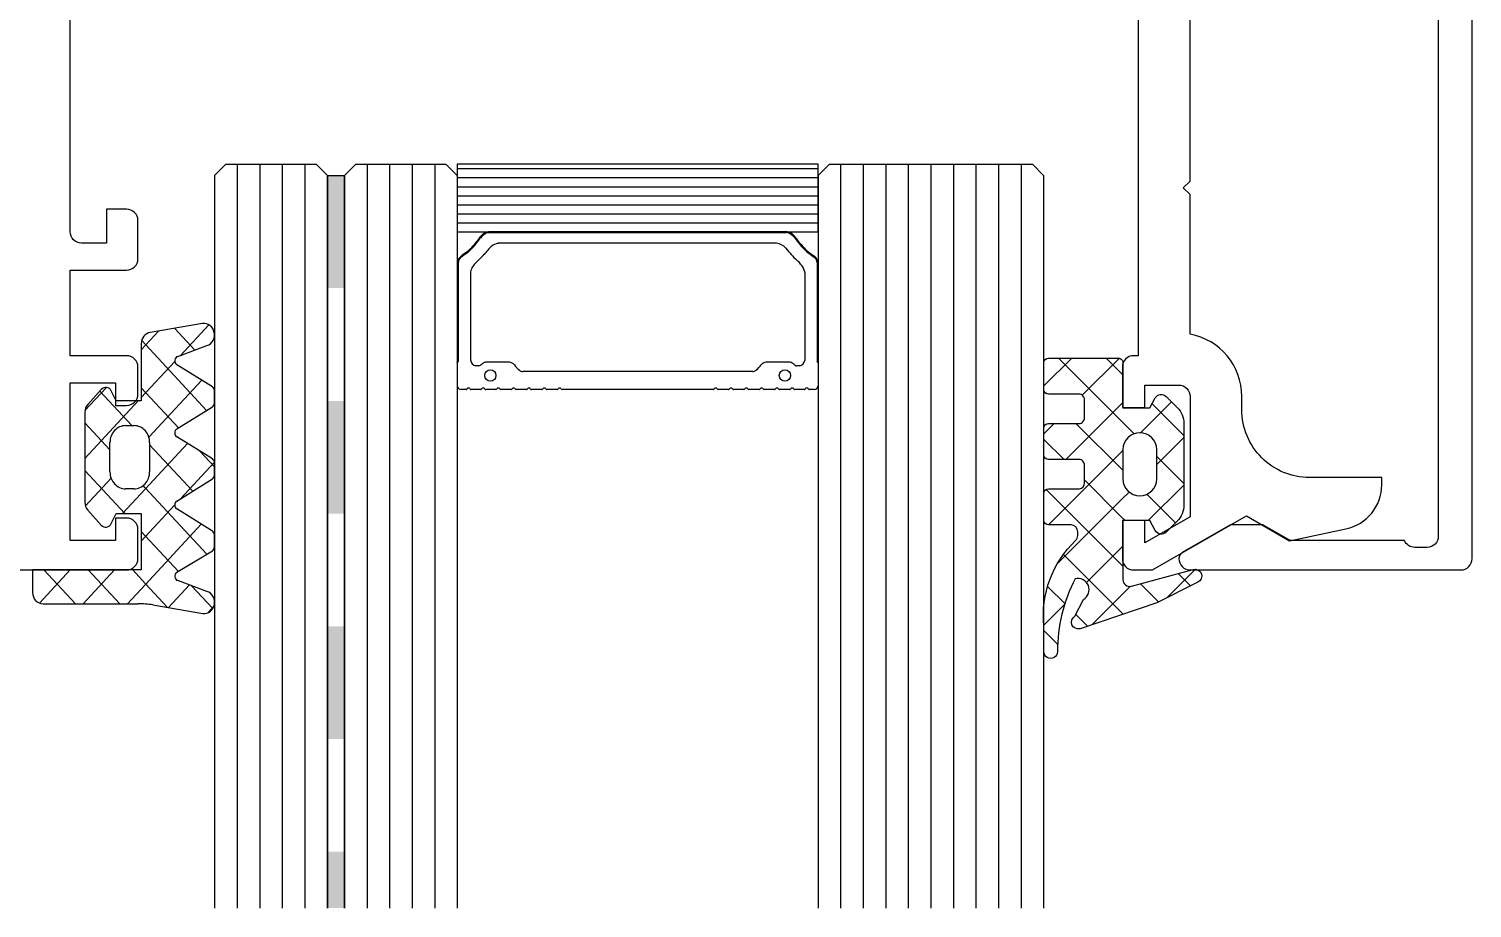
# Model space of a CAD drawing. Header units: millimetres. Extents: x -204 to 48, y -45 to 45.
# Drawn here: x -16 to 48, y -45 to -6 of the extents above; entities that cross this region are included whole.
import ezdxf

# ---------------------------------------------------------------- set-up
doc = ezdxf.new("R2010")
doc.units = ezdxf.units.MM

# ---------------------------------------------------------------- blocks, each defined once
blk = doc.blocks.new('RYN-0341628', base_point=(591.768795, 190.786958))
at = {"color": 40, "linetype": 'Continuous'}
blk.add_lwpolyline([(795.618784, 190.786958), (603.418807, 190.786958, -0.414214), (602.918795, 191.286969), (602.918795, 192.586958, -0.414214), (603.418795, 193.086958), (603.918795, 193.086958), (603.918795, 192.086958), (605.918795, 192.086958), (605.918795, 199.086958), (603.918795, 199.086958), (603.918795, 198.086958), (603.418795, 198.086958, -0.414214), (602.918795, 198.586958), (602.918795, 199.786958, -0.414214), (603.418795, 200.286958), (605.918795, 200.286958), (605.918795, 204.086958), (603.418795, 204.086958, -0.414214), (602.918795, 204.586958), (602.918795, 206.286958, -0.414214), (603.418795, 206.786958), (604.318795, 206.786958), (604.318795, 205.286958), (605.418795, 205.286958, 0.414214), (605.918795, 205.786958), (605.918795, 215.686958)], format="xyb", dxfattribs=at)
blk = doc.blocks.new('*U2')
at = {"color": 1, "linetype": 'Continuous'}
for p, q in [((2.860943, -46.030368), (-0.494054, -49.385366)), ((0.739623, -46.030368), (0, -46.769991)), ((1.798523, -47.681484), (0.153225, -46.036186)), ((3.5, -47.261641), (2.268728, -46.030368)), ((-0.784467, -49.341135), (-2.15513, -47.970472)), ((3.450162, -47.562469), (3.432101, -47.580531)), ((-1.294244, -48.064235), (-2.7, -49.469991)), ((2.526087, -50.530368), (0, -48.004282)), ((2.082263, -48.930368), (0.007897, -51.004735)), ((3.5, -49.382961), (3.047407, -48.930368)), ((-1.5, -50.746922), (-2.7, -49.546922)), ((3.5, -49.633952), (2.603584, -50.530368)), ((-1.5, -50.391311), (-2.7, -51.591311)), ((3.304711, -53.430313), (0, -50.125602)), ((0.007897, -51.004735), (0, -51.012632)), ((-1.1279, -53.240342), (-2.7, -51.668243)), ((1.7, -51.433952), (0.069421, -53.064531)), ((-1.060444, -52.073076), (-2.326355, -53.338987)), ((0.046385, -52.293307), (-0.275644, -51.971278)), ((2.911892, -55.158814), (0.046385, -52.293307)), ((3.398797, -51.856476), (0.130944, -55.124328)), ((0.069421, -53.064531), (-0.10639, -53.240342)), ((0.111697, -54.47994), (0, -54.368243)), ((1.613638, -55.981881), (0.111697, -54.47994)), ((2.638145, -54.738448), (0.192468, -57.184125)), ((-1.962311, -56.648573), (-3.212878, -55.398005)), ((-2.453486, -55.587438), (-2.998751, -56.132703)), ((0.130944, -55.124328), (0, -55.255272)), ((-0.780975, -56.036247), (-1.582396, -56.837668)), ((0.177009, -56.666572), (-0.337174, -56.152389)), ((3.339128, -56.158785), (2.575625, -56.922288)), ((1.359493, -57.849056), (0.177009, -56.666572)), ((3.504625, -57.872868), (2.585642, -56.953884)), ((0.192468, -57.184125), (-0.008299, -57.384892)), ((2.088199, -57.409714), (1.575541, -57.922372)), ((3.5, -58.119233), (2.894502, -58.724732))]:
    blk.add_line(p, q, dxfattribs=at)
blk = doc.blocks.new('*U3')
at = {"color": 1, "linetype": 'Continuous'}
for p, q in [((2.835694, 7.212021), (3.5, 7.876328)), ((2.81688, 7.084867), (3.519349, 6.382398)), ((-1.512366, 4.985282), (0.053523, 6.551171)), ((0.93136, 6.849067), (1.79928, 5.981147)), ((-0.65248, 6.311587), (0.167445, 5.491661)), ((0.138261, 4.514589), (1.996451, 6.372779)), ((-2.158457, 5.696244), (-1.46122, 4.999007)), ((0.072949, 2.327957), (3.434073, 5.689081)), ((0.167445, 5.491661), (2.244253, 3.414854)), ((2.340476, 5.439951), (3.104164, 4.676263)), ((-3.492634, 4.9091), (-3.133928, 4.550394)), ((0, 4.376328), (0.138261, 4.514589)), ((0, 3.537786), (0.105921, 3.431865)), ((0.105921, 3.431865), (2.562118, 0.975668)), ((-2.7, 1.676328), (-1.483795, 2.892533)), ((0.007637, 0.141324), (2.441981, 2.575668)), ((3.083439, 2.575668), (3.5, 2.159107)), ((-2.664601, 1.959747), (-1.465464, 0.76061)), ((-1.019433, 1.235575), (0.072949, 2.327957)), ((-0.969176, 2.385642), (0.044398, 1.372068)), ((0.044398, 1.372068), (3.33729, -1.920824)), ((2.963301, 0.975668), (3.5, 1.512367)), ((-2.7, -0.444992), (-1.449933, 0.805075)), ((0, 0.133687), (0.007637, 0.141324)), ((-2.7, -0.126175), (-0.211817, -2.614358)), ((-0.626725, -2.614358), (1.755829, -0.231804)), ((2.184621, -1.924332), (3.5, -0.608953)), ((-2.563286, -2.429598), (-1.349161, -1.215474)), ((0, -0.704854), (1.7, -2.404854)), ((-2.61157, -2.335925), (-1.735088, -3.212407)), ((0, -4.108953), (1.7, -2.408953)), ((0, -2.826175), (1.998157, -4.824332)), ((1.405942, -4.824332), (3.005942, -3.224332)), ((2.519478, -3.224332), (3.5, -4.204854))]:
    blk.add_line(p, q, dxfattribs=at)
blk = doc.blocks.new('RYN-0809740X2-60', base_point=(-3.5, -59.353524))
at = {"color": 1, "linetype": 'Continuous'}
for points in [[(-3.322204, 5.11701), (-1.5, 6.023979), (1.901164, 7.178173, -0.889034), (2.123628, 6.625385), (1.749566, 5.882402, 0.865663), (2.111368, 4.961221, 0.123759), (2.900002, 8.198824, -1.001453), (3.5, 8.197953), (3.5, 7.065375, -0.232448), (2.096994, 3.268387, 0.20986), (2.000025, 3.047528), (2.000025, 2.875668, 0.41421), (2.30002, 2.575668), (3.3, 2.575668, -0.414205), (3.5, 2.375667), (3.5, 1.175668, -0.414203), (3.3, 0.975668), (1.95, 0.975668), (1.917811, 0.973587, 0.376883), (1.7, 0.725668), (1.7, -0.074332, 0.414214), (1.95, -0.324332), (3.3, -0.324332, -0.414203), (3.5, -0.524332), (3.5, -1.724332, -0.414203), (3.3, -1.924332), (1.95, -1.924332, 0.414214), (1.7, -2.174332), (1.7, -2.974332, 0.414214), (1.95, -3.224332), (3.3, -3.224332, -0.414204), (3.5, -3.424333), (3.5, -4.624332, -0.414204), (3.3, -4.824332), (0.25, -4.824332, -0.4482), (0, -4.624332), (0, -2.614358), (-1.2, -2.614358), (-1.436, -3.055358, -0.50272), (-1.912, -3.127358), (-2.408, -2.631358, -0.198393), (-2.7, -1.924358), (-2.7, 1.695642, -0.198484), (-2.408, 2.402642), (-1.913, 2.897642, -0.50254), (-1.436, 2.826642), (-1.197, 2.385642), (0, 2.385642), (0, 5, 0.492967), (-0.377479, 5.289823), (-3.122247, 4.553279, -0.924252), (-3.322204, 5.11701)], [(0, -0.764358), (0, 0.535642, 1), (-1.5, 0.535642), (-1.5, -0.764358, 1), (0, -0.764358)], [(-3.322204, -55.97171), (-1.5, -56.878679), (1.901164, -58.032873, 0.889034), (2.123628, -57.480085), (1.749566, -56.737102, -0.865663), (2.111368, -55.815921, -0.123759), (2.900002, -59.053524, 1.001453), (3.5, -59.052653), (3.5, -57.920075, 0.232448), (2.096994, -54.123087, -0.20986), (2.000025, -53.902228), (2.000025, -53.730368, -0.41421), (2.30002, -53.430368), (3.3, -53.430368, 0.414205), (3.5, -53.230367), (3.5, -52.030368, 0.414203), (3.3, -51.830368), (1.95, -51.830368), (1.917811, -51.828287, -0.376883), (1.7, -51.580368), (1.7, -50.780368, -0.414214), (1.95, -50.530368), (3.3, -50.530368, 0.414203), (3.5, -50.330369), (3.5, -49.130368, 0.414203), (3.3, -48.930368), (1.95, -48.930368, -0.414214), (1.7, -48.680368), (1.7, -47.880368, -0.414214), (1.95, -47.630368), (3.3, -47.630368, 0.414204), (3.5, -47.430368), (3.5, -46.230368, 0.414204), (3.3, -46.030368), (0.25, -46.030368, 0.4482), (0, -46.230368), (0, -48.240342), (-1.2, -48.240342), (-1.436, -47.799342, 0.50272), (-1.912, -47.727342), (-2.408, -48.223342, 0.198393), (-2.7, -48.930342), (-2.7, -52.550342, 0.198484), (-2.408, -53.257342), (-1.913, -53.752342, 0.50254), (-1.436, -53.681342), (-1.197, -53.240342), (0, -53.240342), (0, -55.8547, -0.492967), (-0.377479, -56.144523), (-3.122247, -55.407979, 0.924252), (-3.322204, -55.97171)], [(0, -50.090342), (0, -51.390342, -1), (-1.5, -51.390342), (-1.5, -50.090342, -1), (0, -50.090342)]]:
    blk.add_lwpolyline(points, format="xyb", close=True, dxfattribs=at)
at = {"color": 1}
for name in ['*U3', '*U2']:
    blk.add_blockref(name, (0, 0), dxfattribs=at)
blk = doc.blocks.new('RYN-0340630', base_point=(-8.502012, -30))
at = {"color": 40, "linetype": 'Continuous'}
blk.add_lwpolyline([(-0.00036, 5.3), (-0.00036, 12.75), (0.29964, 13.05), (-0.00036, 13.35), (-0.00036, 19.543603, -0.361774), (-2.298146, 22.3), (-2.298146, 22.9, 0.414214), (-5.298146, 25.9), (-8.502012, 25.9), (-8.502012, 26.219346, -0.354825), (-6.912925, 28.176678), (-4.407447, 28.702666), (-2.498146, 27.6), (1.663514, 30), (2.501854, 30, -0.414208), (3.001854, 29.5), (3.001854, 27.8), (2.001854, 27.8), (2.001854, 28.8), (0.001854, 27.6453), (0.001854, 22.3, 0.414214), (0.501854, 21.8), (2.001854, 21.8), (2.001854, 22.8), (3.001854, 22.8), (3.001854, 21, -0.414214), (2.501854, 20.5), (2.301854, 20.5), (2.301854, -20.5), (2.501854, -20.5, -0.414214), (3.001854, -21), (3.001854, -22.8), (2.001854, -22.8), (2.001854, -21.8), (0.501854, -21.8, 0.414214), (0.001854, -22.3), (0.001854, -27.645), (2.001854, -28.8), (2.001854, -27.8), (3.001854, -27.8), (3.001854, -29.5, -0.414208), (2.501854, -30), (1.658776, -30), (-2.498146, -27.6), (-4.407837, -28.702561), (-6.912846, -28.176776, -0.354836), (-8.502012, -26.219427), (-8.502012, -25.8995), (-5.298146, -25.8995, 0.414214), (-2.298146, -22.8995), (-2.298146, -22.3, -0.361623), (-0.00036, -19.543603), (-0.00036, -13.35), (0.29964, -13.05), (-0.00036, -12.75), (-0.00036, -5.3), (0.29964, -5), (-0.00036, -4.7), (-0.00036, -0.3), (0.29964, 0), (-0.00036, 0.3), (-0.00036, 4.7), (0.29964, 5), (-0.00036, 5.3)], format="xyb", close=True, dxfattribs=at)
blk = doc.blocks.new('RYN-0340640-H', base_point=(-13.000001, 0.000001))
at = {"color": 40, "linetype": 'Continuous'}
blk.add_lwpolyline([(-2.281719, 2.000001), (-0.150001, 0.769253, -0.267949), (-0.000001, 0.509446), (-0.000001, 0.500001, -0.414214), (-0.500001, 0.000001), (-12.500001, 0.000001, -0.414214), (-13.000001, 0.500001), (-13.000001, 59.499871, -0.41406), (-12.500007, 59.999978), (-0.500001, 60.000001, -0.414214), (-0.000001, 59.500001), (-0.000001, 59.490556, -0.267949), (-0.150001, 59.230749), (-2.281723, 57.999998), (-3.718279, 57.999998), (-4.930719, 58.700001), (-10.000001, 58.700001, 0.298154), (-10.458212, 58.999895), (-11.000001, 58.999889, 0.414217), (-11.500001, 58.499883), (-11.500001, 1.500001, 0.414214), (-11.000001, 1.000001), (-10.458302, 1.000001, 0.298276), (-10.000001, 1.300101), (-4.930546, 1.300101), (-3.718283, 2.000001), (-2.281719, 2.000001)], format="xyb", close=True, dxfattribs=at)
blk = doc.blocks.new('*U14')
at = {"color": 1, "linetype": 'Continuous'}
for p, q in [((-5.971895, 19.643782), (-6.265764, 19.349913)), ((-6.211495, 19.455457), (-5.199509, 18.443472)), ((-4.083973, 19.410384), (-5.08897, 18.405386)), ((-4.037812, 19.403095), (-2.987536, 18.352819)), ((-2.130224, 19.242813), (-2.987658, 18.385379)), ((-1.756234, 19.242837), (-0.256474, 17.743078)), ((-0.008764, 19.242952), (-1.508638, 17.743078)), ((0.364947, 19.242976), (1.864846, 17.743078)), ((2.082269, 19.212665), (0.612682, 17.743078)), ((-2.987658, 18.385379), (-5.660271, 15.712766)), ((-2.987536, 18.352819), (-2.377795, 17.743078)), ((-4.563665, 17.807627), (-2.979583, 16.223545)), ((-5.925239, 17.047881), (-2.97163, 14.094272)), ((-2.979764, 16.271952), (-4.390351, 14.861365)), ((-2.790661, 16.461055), (-2.979764, 16.271952)), ((-2.979583, 16.223545), (-2.790661, 16.034624)), ((-1.887318, 15.243078), (-2.97187, 14.158526)), ((-1.999115, 15.243078), (-0.090661, 13.334624)), ((-0.114895, 14.89418), (-1.342361, 13.666714)), ((-4.658047, 14.593669), (-6.289141, 12.962575)), ((-5.250258, 14.25158), (-3.190661, 12.191983)), ((-2.97187, 14.158526), (-4.999387, 12.131008)), ((-2.97163, 14.094272), (-2.879004, 14.001646)), ((-6.291437, 13.171439), (-5.595144, 12.475146)), ((-0.090661, 12.797094), (-2.644677, 10.243078)), ((-1.290661, 12.413303), (-0.090661, 11.213303)), ((-3.152422, 11.856653), (-5.682956, 9.326119)), ((-4.566531, 11.446533), (-2.790661, 9.670663)), ((-2.341756, 11.343078), (-0.805183, 9.806505)), ((-5.911142, 10.669823), (-2.809728, 7.568409)), ((-0.096432, 10.670002), (-1.121742, 9.644692)), ((-2.790661, 10.097094), (-4.392378, 8.495377)), ((-4.658776, 8.228979), (-6.019627, 6.868128)), ((-5.353578, 7.990939), (-4.389437, 7.026798)), ((-2.790661, 7.975773), (-3.618792, 7.147643))]:
    blk.add_line(p, q, dxfattribs=at)
blk = doc.blocks.new('RYN-0809815', base_point=(-2.790661, 17.743078))
at = {"color": 1, "linetype": 'Continuous'}
for points in [[(-2.790661, 17.743078), (2.410549, 17.743078), (2.410549, 18.743078, 0.414214), (1.910549, 19.243078), (-2.632691, 19.24278, -0.017928), (-2.990908, 19.255606, -0.017928), (-3.347285, 19.294063), (-5.731243, 19.670484, 0.935389), (-5.930362, 18.695283), (-4.534177, 18.214236, -0.666352), (-4.492283, 17.847458), (-6.18889, 16.900767, 0.271876), (-6.291437, 16.726117), (-6.291437, 16.192798, 0.26789), (-6.191475, 16.019615), (-4.490298, 15.036935, -0.577202), (-4.490298, 14.690569), (-6.191475, 13.707889, 0.26789), (-6.291437, 13.534706), (-6.291437, 12.992798, 0.26789), (-6.191475, 12.819615), (-4.490298, 11.836935, -0.577202), (-4.490298, 11.490569), (-6.191475, 10.507889, 0.26789), (-6.291437, 10.334706), (-6.291437, 9.793047, 0.26789), (-6.191475, 9.619864), (-4.492408, 8.638403, -0.666352), (-4.534302, 8.271624), (-5.930304, 7.793352, 0.933237), (-5.72001, 6.818151), (-3.219232, 7.210298, 0.372825), (-2.790661, 7.705169), (-2.790661, 10.243078), (-1.590661, 10.243078), (-1.355367, 9.801902, 0.508416), (-0.87533, 9.734194), (-0.231777, 10.397608, 0.194966), (-0.090661, 10.745748), (-0.090661, 14.740408, 0.194966), (-0.231777, 15.088548), (-0.87533, 15.751962, 0.508416), (-1.355367, 15.684254), (-1.590661, 15.243078), (-2.790661, 15.243078), (-2.790661, 17.743078)], [(-2.970992, 13.923408, -0.198913), (-2.440661, 14.143078), (-2.040661, 14.143078, -0.414214), (-1.290661, 13.393078), (-1.290661, 12.093078, -0.414214), (-2.040661, 11.343078), (-2.440661, 11.343078, -0.414214), (-3.190661, 12.093078), (-3.190661, 13.393078, -0.198913), (-2.970992, 13.923408)]]:
    blk.add_lwpolyline(points, format="xyb", close=True, dxfattribs=at)
at = {"color": 1}
blk.add_blockref('*U14', (0, 0), dxfattribs=at)
blk = doc.blocks.new('*U21')
at = {"color": 7, "linetype": 'Continuous'}
for p, q in [((11216.929823, 4408.909993), (11232.929823, 4408.909993)), ((11216.929823, 4408.509993), (11232.929823, 4408.509993)), ((11216.929823, 4408.109993), (11232.929823, 4408.109993)), ((11216.929823, 4407.709993), (11232.929823, 4407.709993)), ((11216.929823, 4407.309993), (11232.929823, 4407.309993)), ((11216.929823, 4406.909993), (11232.929823, 4406.909993)), ((11216.929823, 4406.509993), (11232.929823, 4406.509993)), ((11216.929823, 4406.109993), (11232.929823, 4406.109993))]:
    blk.add_line(p, q, dxfattribs=at)

msp = doc.modelspace()

# ---------------------------------------------------------------- linework, layer by layer
at = {"color": 4, "linetype": 'Continuous'}
for p, q in [((-7.749996, -12.5), (-7.249996, -12)), ((-7.249996, -12), (-3.249996, -12)), ((-6.749996, -12), (-6.749996, -45)), ((-5.749996, -12), (-5.749996, -45)), ((-4.749996, -12), (-4.749996, -45)), ((-3.749996, -12), (-3.749996, -45)), ((-3.249996, -12), (-2.749996, -12.5)), ((-1.989996, -12.5), (-1.489996, -12)), ((-1.489996, -12), (2.510004, -12)), ((-0.989996, -12), (-0.989996, -45)), ((0.010004, -12), (0.010004, -45)), ((1.010004, -12), (1.010004, -45)), ((2.010004, -12), (2.010004, -45)), ((2.510004, -12), (3.010004, -12.5)), ((19.010004, -12.5), (19.510004, -12)), ((19.510004, -12), (28.510004, -12)), ((20.010004, -12), (20.010004, -45)), ((21.010004, -12), (21.010004, -45)), ((22.010004, -12), (22.010004, -45)), ((23.010004, -12), (23.010004, -45)), ((24.010004, -12), (24.010004, -45)), ((25.010004, -12), (25.010004, -45)), ((26.010004, -12), (26.010004, -45)), ((27.010004, -12), (27.010004, -45)), ((28.010004, -12), (28.010004, -45)), ((28.510004, -12), (29.010004, -12.5)), ((-7.749996, -12.5), (-7.749996, -45)), ((-2.749996, -12.5), (-1.989996, -12.5)), ((-2.749996, -45), (-2.749996, -12.5)), ((-2.749996, -12.5), (-2.749996, -45)), ((-1.989996, -45), (-1.989996, -12.5)), ((-1.989996, -12.5), (-1.989996, -45)), ((3.010004, -12.5), (3.010004, -45)), ((19.010004, -12.5), (19.010004, -45)), ((29.010004, -12.5), (29.010004, -45))]:
    msp.add_line(p, q, dxfattribs=at)
at = {"color": 7, "linetype": 'Continuous'}
for p, q in [((4.420004, -15), (4.399004, -15)), ((17.600004, -15), (4.420004, -15)), ((17.600004, -15.04), (4.420004, -15.04)), ((17.638004, -15.002), (17.600004, -15)), ((4.819004, -15.512), (4.860004, -15.51)), ((17.160004, -15.51), (4.860004, -15.51)), ((3.010004, -16.365), (3.010004, -16.38)), ((3.010004, -16.38), (3.010004, -21.84)), ((3.050004, -16.38), (3.050004, -20.753)), ((18.846004, -16.087), (18.839004, -16.081)), ((18.969004, -16.365), (18.970004, -16.38)), ((18.970004, -16.38), (18.970004, -20.753)), ((19.010004, -16.371), (19.010004, -21.84)), ((3.601004, -16.78), (3.600004, -16.81)), ((3.600004, -16.81), (3.600004, -20.68)), ((18.420004, -16.81), (18.419004, -16.78)), ((18.420004, -16.81), (18.420004, -20.68)), ((3.010004, -20.807), (3.011004, -20.804)), ((3.011004, -20.804), (3.012004, -20.802)), ((3.012004, -20.802), (3.014004, -20.796)), ((3.014004, -20.796), (3.016004, -20.794)), ((3.016004, -20.794), (3.018004, -20.791)), ((3.018004, -20.791), (3.020004, -20.789)), ((3.020004, -20.789), (3.023004, -20.787)), ((3.023004, -20.787), (3.037004, -20.773)), ((3.037004, -20.773), (3.040004, -20.771)), ((3.040004, -20.771), (3.042004, -20.769)), ((3.042004, -20.769), (3.044004, -20.766)), ((3.044004, -20.766), (3.046004, -20.764)), ((3.046004, -20.764), (3.048004, -20.758)), ((3.048004, -20.758), (3.049004, -20.756)), ((3.049004, -20.756), (3.050004, -20.753)), ((3.600004, -20.68), (3.600004, -20.688)), ((3.962004, -20.948), (3.827004, -20.948)), ((4.256004, -20.79), (4.234004, -20.792)), ((5.330004, -20.79), (4.256004, -20.79)), ((17.770004, -20.79), (16.690004, -20.79)), ((18.193004, -20.948), (18.072004, -20.949)), ((18.420004, -20.68), (18.418004, -20.703)), ((18.971004, -20.756), (18.970004, -20.753)), ((18.972004, -20.758), (18.971004, -20.756)), ((18.974004, -20.764), (18.972004, -20.758)), ((18.976004, -20.766), (18.974004, -20.764)), ((18.978004, -20.769), (18.976004, -20.766)), ((18.980004, -20.771), (18.978004, -20.769)), ((18.983004, -20.773), (18.980004, -20.771)), ((18.997004, -20.787), (18.983004, -20.773)), ((19.000004, -20.789), (18.997004, -20.787)), ((19.002004, -20.791), (19.000004, -20.789)), ((19.004004, -20.794), (19.002004, -20.791)), ((19.006004, -20.796), (19.004004, -20.794)), ((19.008004, -20.802), (19.006004, -20.796)), ((19.009004, -20.804), (19.008004, -20.802)), ((19.010004, -20.807), (19.009004, -20.804)), ((16.110004, -21.2), (5.910004, -21.2)), ((3.010004, -21.84), (3.012004, -21.85)), ((3.400004, -22), (3.180004, -22)), ((3.458004, -21.948), (3.430004, -21.984)), ((3.530004, -21.93), (3.490004, -21.93)), ((3.586004, -21.979), (3.564004, -21.949)), ((4.050004, -22), (3.620004, -22)), ((4.106004, -21.948), (4.078004, -21.984)), ((4.180004, -21.93), (4.140004, -21.93)), ((4.235004, -21.979), (4.213004, -21.949)), ((4.720004, -22), (4.270004, -22)), ((4.775004, -21.95), (4.747004, -21.986)), ((4.850004, -21.93), (4.810004, -21.93)), ((4.905004, -21.979), (4.883004, -21.949)), ((5.400004, -22), (4.940004, -22)), ((5.460004, -21.947), (5.431004, -21.983)), ((5.530004, -21.93), (5.490004, -21.93)), ((5.585004, -21.98), (5.563004, -21.95)), ((6.080004, -22), (5.620004, -22)), ((6.139004, -21.948), (6.110004, -21.984)), ((6.210004, -21.93), (6.170004, -21.93)), ((6.264004, -21.977), (6.242004, -21.947)), ((6.760004, -22), (6.300004, -22)), ((6.819004, -21.947), (6.791004, -21.983)), ((6.890004, -21.93), (6.850004, -21.93)), ((6.945004, -21.978), (6.923004, -21.948)), ((7.440004, -22), (6.980004, -22)), ((7.498004, -21.948), (7.470004, -21.984)), ((7.575004, -21.93), (7.525004, -21.93)), ((7.624004, -21.979), (7.602004, -21.949)), ((14.360004, -22), (7.660004, -22)), ((14.418004, -21.948), (14.390004, -21.984)), ((14.490004, -21.93), (14.450004, -21.93)), ((14.545004, -21.979), (14.523004, -21.949)), ((15.040004, -22), (14.580004, -22)), ((15.099004, -21.947), (15.071004, -21.983)), ((15.175004, -21.93), (15.130004, -21.93)), ((15.224004, -21.978), (15.202004, -21.948)), ((15.720004, -22), (15.260004, -22)), ((15.776004, -21.949), (15.748004, -21.985)), ((15.850004, -21.93), (15.810004, -21.93)), ((15.903004, -21.978), (15.881004, -21.948)), ((16.400004, -22), (15.940004, -22)), ((16.458004, -21.948), (16.430004, -21.984)), ((16.530004, -21.93), (16.490004, -21.93)), ((16.585004, -21.979), (16.563004, -21.949)), ((17.080004, -22), (16.620004, -22)), ((17.137004, -21.949), (17.109004, -21.985)), ((17.210004, -21.93), (17.170004, -21.93)), ((17.262004, -21.977), (17.240004, -21.947)), ((17.750004, -22), (17.300004, -22)), ((17.808004, -21.948), (17.781004, -21.984)), ((17.880004, -21.93), (17.840004, -21.93)), ((17.935004, -21.978), (17.913004, -21.948)), ((18.400004, -22), (17.970004, -22)), ((18.458004, -21.948), (18.430004, -21.984)), ((18.530004, -21.93), (18.490004, -21.93)), ((18.585004, -21.978), (18.563004, -21.948)), ((18.850004, -22), (18.620004, -22))]:
    msp.add_line(p, q, dxfattribs=at)
msp.add_lwpolyline([(3.010004, -12), (3.010004, -15), (19.010004, -15), (19.010004, -12), (3.010004, -12)], close=True, dxfattribs=at)
for centre in [(4.477004, -21.375), (17.541004, -21.375)]:
    msp.add_circle(centre, 0.2503, dxfattribs=at)
for centre, radius, start, end in [((-5.570996, -8.263), 11.897286, 321.912559, 323.80332), ((5.169004, -16.242), 1.526141, 131.387235, 147.143574), ((4.671004, -15.758), 0.794212, 122.36268, 143.447527), ((4.432004, -15.425), 0.426279, 94.43994, 130.192507), ((4.426004, -15.409), 0.368896, 90.901346, 119.205462), ((17.516004, -15.6), 0.566627, 33.774202, 81.444291), ((17.571004, -15.473), 0.476266, 42.70259, 81.892903), ((14.893004, -17.887), 4.080609, 34.59747, 42.217809), ((20.654004, -13.487), 3.218338, 213.643712, 227.795769), ((4.041004, -17.047), 1.293099, 120.948559, 137.335152), ((4.616004, -17.813), 2.208686, 123.023932, 130.758863), ((1.752004, -13.845), 2.649526, 307.874399, 323.688034), ((2.710004, -14.955), 1.227292, 304.946125, 312.509168), ((-2.253996, -9.914), 8.301432, 314.253279, 316.774293), ((6.385004, -17.682), 2.751625, 131.854706, 142.39713), ((4.901004, -16.063), 0.556909, 98.472357, 131.360135), ((17.115004, -16.103), 0.595026, 38.449274, 85.660996), ((23.047004, -11.232), 7.081056, 219.441907, 225.286076), ((20.334004, -13.771), 2.751568, 220.817614, 237.089615), ((25.223004, -7.209), 10.969803, 232.162271, 234.224919), ((3.355004, -16.393), 0.345701, 140.045885, 175.397381), ((3.372004, -16.395), 0.322349, 127.829317, 177.33287), ((4.313004, -16.926), 0.726815, 129.50795, 168.411785), ((-1.027996, -11.24), 7.076035, 313.591371, 317.716667), ((17.461004, -17.057), 0.997243, 16.126911, 52.681618), ((18.609004, -16.411), 0.362927, 7.281669, 56.26956), ((18.633004, -16.399), 0.378038, 4.247591, 55.699201), ((3.895004, -20.66), 0.295919, 185.267296, 256.715134), ((3.832004, -20.561), 0.408271, 288.564925, 312.915632), ((4.296004, -21.052), 0.26729, 103.412358, 134.237487), ((5.300004, -21.098), 0.309251, 37.907483, 84.431656), ((7.531004, -19.276), 2.571365, 219.403809, 226.623077), ((15.126004, -19.86), 1.710444, 311.319568, 322.721428), ((16.711004, -21.077), 0.287767, 94.184916, 141.052864), ((17.707004, -21.097), 0.313249, 45.129336, 78.418184), ((18.115004, -20.689), 0.263532, 224.68471, 260.609163), ((18.118004, -20.653), 0.304138, 284.189165, 350.537678), ((5.913004, -20.975), 0.22502, 229.014464, 269.236102), ((16.101004, -20.957), 0.243023, 272.137622, 309.322583), ((3.199004, -21.811), 0.189953, 185.936063, 264.259393), ((3.396004, -21.958), 0.042802, 275.153738, 322.594643), ((3.488004, -21.967), 0.037014, 91.548158, 156.40698), ((3.531004, -21.97), 0.039, 27.318417, 90), ((3.630004, -21.949), 0.052773, 214.344076, 260.180699), ((4.045004, -21.958), 0.042012, 274.325269, 321.766175), ((4.137004, -21.967), 0.037014, 91.548158, 156.40698), ((4.180004, -21.97), 0.039, 27.318417, 90), ((4.279004, -21.949), 0.052773, 214.344076, 260.180699), ((4.714004, -21.96), 0.042012, 274.325269, 321.766175), ((4.806004, -21.969), 0.037014, 91.548158, 156.40698), ((4.850004, -21.97), 0.039, 27.318417, 90), ((4.949004, -21.949), 0.052773, 214.344076, 260.180699), ((5.398004, -21.957), 0.042012, 274.325269, 321.766175), ((5.490004, -21.966), 0.037014, 91.548158, 156.40698), ((5.530004, -21.971), 0.039, 27.318417, 90), ((5.629004, -21.95), 0.052773, 214.344076, 260.180699), ((6.077004, -21.958), 0.042012, 274.325269, 321.766175), ((6.169004, -21.967), 0.037014, 91.548158, 156.40698), ((6.209004, -21.968), 0.039, 27.318417, 90), ((6.308004, -21.947), 0.052773, 214.344076, 260.180699), ((6.758004, -21.957), 0.042012, 274.325269, 321.766175), ((6.850004, -21.966), 0.037014, 91.548158, 156.40698), ((6.890004, -21.969), 0.039, 27.318417, 90), ((6.989004, -21.948), 0.052773, 214.344076, 260.180699), ((7.437004, -21.958), 0.042012, 274.325269, 321.766175), ((7.529004, -21.967), 0.037014, 91.548158, 156.40698), ((7.569004, -21.97), 0.039, 27.318417, 90), ((7.668004, -21.949), 0.052773, 214.344076, 260.180699), ((14.357004, -21.958), 0.042012, 274.325269, 321.766175), ((14.449004, -21.967), 0.037014, 91.548158, 156.40698), ((14.490004, -21.97), 0.039, 27.318417, 90), ((14.589004, -21.949), 0.052773, 214.344076, 260.180699), ((15.038004, -21.957), 0.042012, 274.325269, 321.766175), ((15.130004, -21.966), 0.037014, 91.548158, 156.40698), ((15.169004, -21.969), 0.039, 27.318417, 90), ((15.268004, -21.948), 0.052773, 214.344076, 260.180699), ((15.715004, -21.959), 0.042012, 274.325269, 321.766175), ((15.807004, -21.968), 0.037014, 91.548158, 156.40698), ((15.848004, -21.969), 0.039, 27.318417, 90), ((15.947004, -21.948), 0.052773, 214.344076, 260.180699), ((16.397004, -21.958), 0.042012, 274.325269, 321.766175), ((16.489004, -21.967), 0.037014, 91.548158, 156.40698), ((16.530004, -21.97), 0.039, 27.318417, 90), ((16.629004, -21.949), 0.052773, 214.344076, 260.180699), ((17.076004, -21.959), 0.042012, 274.325269, 321.766175), ((17.168004, -21.968), 0.037014, 91.548158, 156.40698), ((17.207004, -21.968), 0.039, 27.318417, 90), ((17.306004, -21.947), 0.052773, 214.344076, 260.180699), ((17.747004, -21.958), 0.042802, 275.153738, 322.594643), ((17.839004, -21.967), 0.037014, 91.548158, 156.40698), ((17.880004, -21.969), 0.039, 27.318417, 90), ((17.979004, -21.948), 0.052773, 214.344076, 260.180699), ((18.397004, -21.958), 0.042012, 274.325269, 321.766175), ((18.489004, -21.967), 0.037054, 93.094058, 157.95288), ((18.530004, -21.969), 0.039, 27.318417, 90), ((18.629004, -21.948), 0.052773, 214.344076, 260.180699), ((18.814004, -21.804), 0.199279, 280.149804, 349.592289)]:
    msp.add_arc(centre, radius, start, end, dxfattribs=at)
at = {"color": 4}
for points in [[(-2.749996, -12.5), (-2.749996, -17.5), (-1.989996, -12.5), (-1.989996, -17.5)], [(-2.749996, -22.5), (-2.749996, -27.5), (-1.989996, -22.5), (-1.989996, -27.5)], [(-2.749996, -32.5), (-2.749996, -37.5), (-1.989996, -32.5), (-1.989996, -37.5)], [(-2.749996, -42.5), (-2.749996, -45), (-1.989996, -42.5), (-1.989996, -45)]]:
    msp.add_solid(points, dxfattribs=at)

# ---------------------------------------------------------------- block references
at = {"color": 7, "xscale": -1}
for name, p in [('RYN-0809740X2-60', (36.024249, -33.926174)), ('RYN-0341628', (0, -30)), ('RYN-0340630', (44.003872, -30)), ('RYN-0340640-H', (48.010006, -30))]:
    msp.add_blockref(name, p, dxfattribs=at)
at = {"color": 7}
msp.add_blockref('*U21', (-11213.919819, -4421.109993), dxfattribs=at)
at = {"color": 7, "xscale": -0.9268969999999999, "yscale": -1}
msp.add_blockref('RYN-0809815', (-10.999994, -30), dxfattribs=at)

doc.saveas('drawing.dxf')
